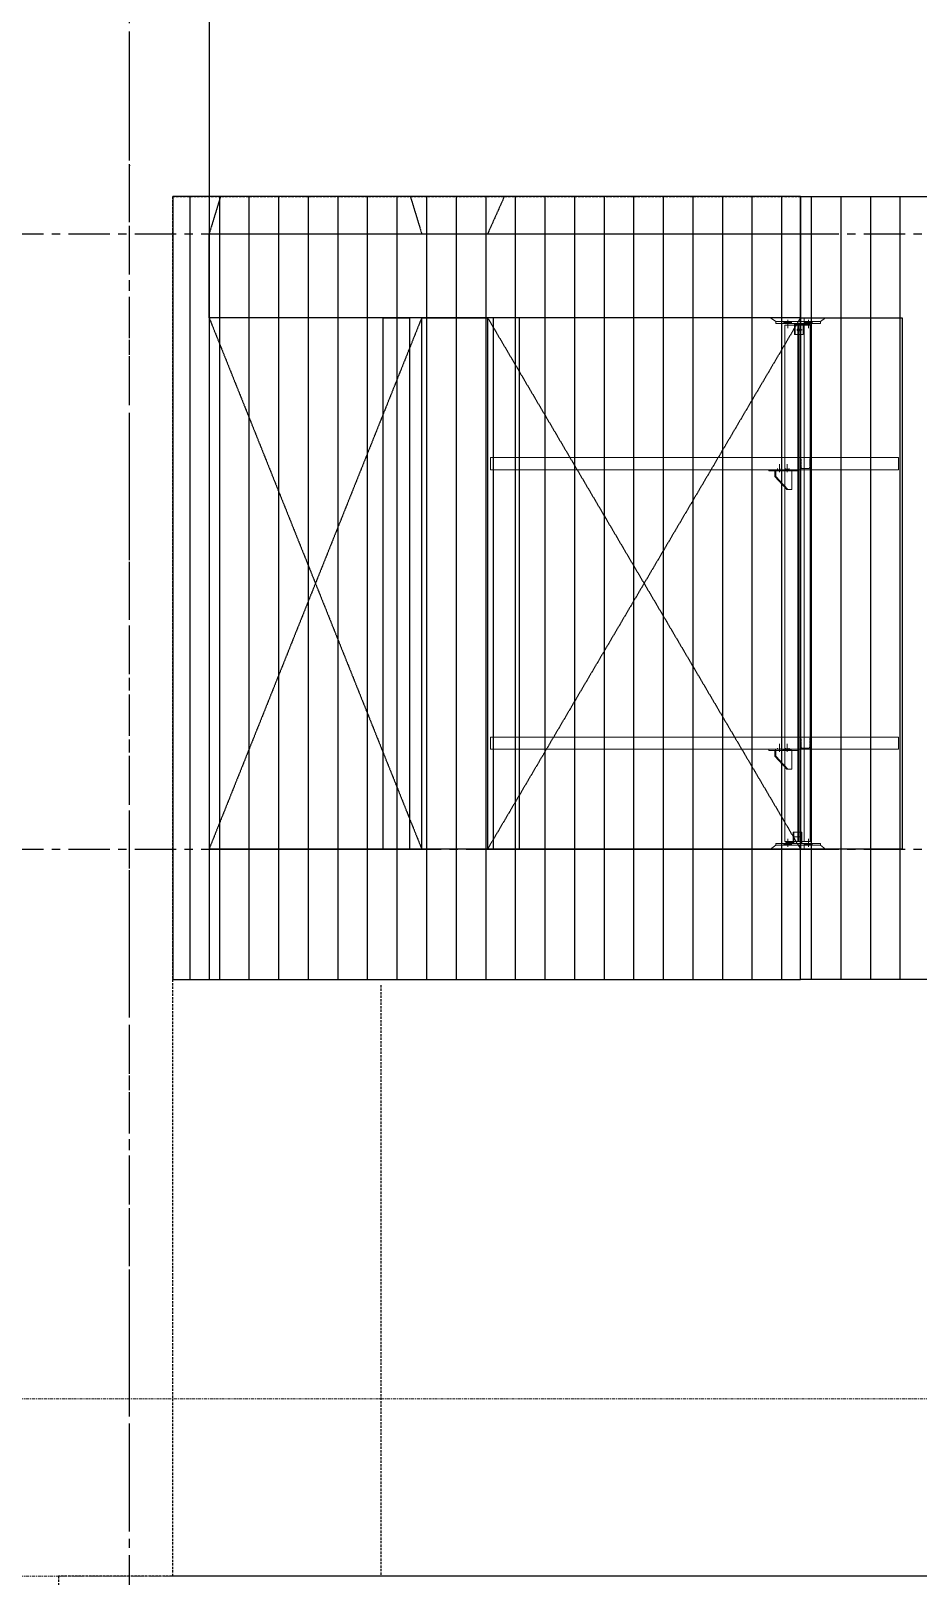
# Model space of a CAD drawing. Header units: millimetres. Extents: x 652554 to 1678317, y -308114 to 170803.
# Drawn here: x 785117 to 789877, y -98381 to -90092 of the extents above; entities that cross this region are included whole.
import ezdxf
from ezdxf.enums import TextEntityAlignment as Align

# ---------------------------------------------------------------- set-up
doc = ezdxf.new("R2010")
doc.units = ezdxf.units.MM
for name, pattern in [('CENTER', [50.8, 31.75, -6.35, 6.35, -6.35]), ('Centre', [31.75, 6.35, -4.7625, 15.875, -4.7625]), ('HIDDEN', [0.375, 0.25, -0.125]), ('TA_GL_000.70000', [1.925, 0.7, -0.175, 0.175, -0.175, 0.7]), ('XKITLINE00', [0]), ('XKITLINE02', [4, 2, -2])]:
    doc.linetypes.add(name, pattern=pattern)
for name, color, linetype in [('000 - 0_SYM_DWG_GRID-BUBBLE_MAIN_COLOR_1', 7, 'Continuous'), ('000 - 0_SYM_DWG_GRIDLINE_MAIN_COLOR_251', 7, 'Continuous'), ('000 - GRID', 7, 'CENTER'), ('DIM', 7, 'Continuous')]:
    doc.layers.add(name, color=color, linetype=linetype)
for name, color, linetype, lineweight in [('A-FLOR-LEVL', 7, 'Continuous', 9), ('Bolt', 7, 'Continuous', 0), ('Part', 7, 'Continuous', 0)]:
    doc.layers.add(name, color=color, linetype=linetype, lineweight=lineweight)
doc.styles.add('Arial', font='arial.ttf')
doc.styles.add('TA', font='', dxfattribs={"height": 4.5})
doc.styles.get('TA').set_extended_font_data('Cordia New')

# ---------------------------------------------------------------- blocks, each defined once
blk = doc.blocks.new('*A13542674')
at = {"layer": 'Part', "color": 7, "linetype": 'XKITLINE00', "lineweight": 0}
for p, q in [((3141.86535, 228.441476), (3141.86535, 228.541476)), ((3141.86535, 228.541476), (3144.256806, 228.541476)), ((3141.86535, 228.441476), (3144.256806, 228.441476)), ((3143.393598, 228.441476), (3143.393598, 228.541476)), ((3144.256806, 228.441476), (3144.256806, 228.541476))]:
    blk.add_line(p, q, dxfattribs=at)
blk = doc.blocks.new('*A13552675')
at = {"layer": 'Part', "color": 7, "linetype": 'XKITLINE02', "lineweight": 0}
for p, q in [((3142.789703, 229.141476), (3143.25604, 229.141476)), ((3142.789703, 229.141476), (3142.789703, 228.641476)), ((3142.824436, 229.141476), (3142.824436, 228.641476)), ((3143.25604, 229.141476), (3143.25604, 228.641476)), ((3143.25604, 228.541476), (3142.407641, 228.541476))]:
    blk.add_line(p, q, dxfattribs=at)
at = {"layer": 'Part', "color": 7, "linetype": 'XKITLINE00', "lineweight": 0}
for p, q in [((3142.407641, 228.541476), (3142.407641, 228.591476)), ((3142.407641, 228.591476), (3142.789703, 228.591476)), ((3142.789703, 228.641476), (3142.789703, 228.591476)), ((3142.824436, 228.641476), (3142.824436, 228.541476)), ((3143.25604, 228.641476), (3143.25604, 228.541476))]:
    blk.add_line(p, q, dxfattribs=at)
blk = doc.blocks.new('*A13562676')
at = {"layer": 'Part', "color": 7, "linetype": 'XKITLINE00', "lineweight": 0}
for p, q in [((3141.86535, 228.441476), (3141.58255, 228.241476)), ((3144.256806, 228.441476), (3141.86535, 228.441476)), ((3143.388662, 228.241476), (3143.393598, 228.441476)), ((3144.256806, 228.441476), (3144.539605, 228.241476))]:
    blk.add_line(p, q, dxfattribs=at)
at = {"layer": 'Part', "color": 7, "linetype": 'XKITLINE02', "lineweight": 0}
blk.add_line((3141.58255, 228.241476), (3144.539605, 228.241476), dxfattribs=at)
blk = doc.blocks.new('*A13572677')
at = {"layer": 'Part', "color": 7, "linetype": 'XKITLINE00', "lineweight": 0}
for p, q in [((3141.81813, 233.531476), (3141.859809, 233.531476)), ((3141.81813, 233.531476), (3141.81813, 233.231476)), ((3141.81813, 233.231476), (3141.859809, 233.231476)), ((3141.81813, 233.231476), (3142.465536, 232.531476)), ((3141.859809, 233.531476), (3141.859809, 233.231476)), ((3141.859809, 233.231476), (3142.507215, 232.531476)), ((3142.465536, 232.531476), (3142.722248, 232.531476))]:
    blk.add_line(p, q, dxfattribs=at)
at = {"layer": 'Part', "color": 7, "linetype": 'XKITLINE02', "lineweight": 0}
for p, q in [((3141.859809, 233.531476), (3142.723017, 233.531476)), ((3142.723017, 232.531476), (3142.723017, 233.531476)), ((3142.722248, 232.531476), (3142.723017, 232.531476))]:
    blk.add_line(p, q, dxfattribs=at)
blk = doc.blocks.new('*A13582678')
at = {"layer": 'Part', "color": 7, "linetype": 'XKITLINE00', "lineweight": 0}
for p, q in [((3141.49164, 233.531476), (3141.49164, 233.591476)), ((3143.049507, 233.531476), (3141.49164, 233.531476)), ((3142.186299, 233.531476), (3142.186299, 233.591476)), ((3143.049507, 233.531476), (3143.049507, 233.591476))]:
    blk.add_line(p, q, dxfattribs=at)
at = {"layer": 'Part', "color": 7, "linetype": 'XKITLINE02', "lineweight": 0}
blk.add_line((3143.049507, 233.591476), (3141.49164, 233.591476), dxfattribs=at)
blk = doc.blocks.new('*A13592679')
at = {"layer": 'Part', "color": 7, "linetype": 'XKITLINE00', "lineweight": 0}
for p, q in [((3143.192458, 234.241476), (3143.192458, 233.591476)), ((3143.192458, 234.241476), (3148.442634, 234.241476)), ((3148.442634, 234.241476), (3148.442634, 233.591476)), ((3143.192458, 233.591476), (3148.442634, 233.591476))]:
    blk.add_line(p, q, dxfattribs=at)
blk = doc.blocks.new('*A13912701')
at = {"layer": 'Bolt'}
blk.add_hatch(color=7, dxfattribs=at).paths.add_polyline_path([(3143.032, 228.898), (3143.033, 228.905), (3143.034, 228.912), (3143.035, 228.918), (3143.038, 228.924), (3143.04, 228.93), (3143.043, 228.936), (3143.046, 228.941), (3143.05, 228.946), (3143.054, 228.95), (3143.058, 228.953), (3143.063, 228.956), (3143.067, 228.958), (3143.072, 228.96), (3143.077, 228.961), (3143.082, 228.961), (3143.087, 228.961), (3143.092, 228.96), (3143.097, 228.958), (3143.101, 228.956), (3143.106, 228.953), (3143.11, 228.95), (3143.114, 228.946), (3143.118, 228.941), (3143.121, 228.936), (3143.124, 228.93), (3143.126, 228.924), (3143.128, 228.918), (3143.13, 228.912), (3143.131, 228.905), (3143.132, 228.898), (3143.132, 228.891), (3143.132, 228.885), (3143.131, 228.878), (3143.13, 228.871), (3143.128, 228.865), (3143.126, 228.858), (3143.124, 228.853), (3143.121, 228.847), (3143.118, 228.842), (3143.114, 228.837), (3143.11, 228.833), (3143.106, 228.83), (3143.101, 228.827), (3143.097, 228.824), (3143.092, 228.823), (3143.087, 228.822), (3143.082, 228.821), (3143.077, 228.822), (3143.072, 228.823), (3143.067, 228.824), (3143.063, 228.827), (3143.058, 228.83), (3143.054, 228.833), (3143.05, 228.837), (3143.046, 228.842), (3143.043, 228.847), (3143.04, 228.853), (3143.038, 228.858), (3143.035, 228.865), (3143.034, 228.871), (3143.033, 228.878), (3143.032, 228.885), (3143.032, 228.891)], flags=17)
at = {"layer": 'Bolt', "color": 7, "linetype": 'XKITLINE00', "lineweight": 0}
blk.add_line((3143.137, 228.891), (3142.839, 228.891), dxfattribs=at)
blk = doc.blocks.new('*A13922702')
at = {"layer": 'Bolt'}
for points in [[(3142.298, 228.441), (3142.298, 228.541), (3142.712, 228.541), (3142.712, 228.441)], [(3143.41, 228.441), (3143.41, 228.541), (3143.824, 228.541), (3143.824, 228.441)]]:
    blk.add_hatch(color=7, dxfattribs=at).paths.add_polyline_path(points, flags=17)
at = {"layer": 'Bolt', "color": 7, "linetype": 'XKITLINE00', "lineweight": 0}
for p, q in [((3142.505, 228.362), (3142.505, 228.791)), ((3143.617, 228.362), (3143.617, 228.791)), ((3142.298, 228.441), (3142.298, 228.541)), ((3142.712, 228.441), (3142.712, 228.541)), ((3143.41, 228.441), (3143.41, 228.541)), ((3143.824, 228.441), (3143.824, 228.541))]:
    blk.add_line(p, q, dxfattribs=at)
blk = doc.blocks.new('*A13932703')
at = {"layer": 'Bolt'}
for points in [[(3142.686, 233.591), (3142.686, 233.531), (3142.272, 233.531), (3142.272, 233.591)], [(3142.578, 233.651), (3142.578, 233.591), (3142.38, 233.591), (3142.38, 233.651)]]:
    blk.add_hatch(color=7, dxfattribs=at).paths.add_polyline_path(points, flags=17)
at = {"layer": 'Bolt', "color": 7, "linetype": 'XKITLINE02', "lineweight": 0}
for p, q in [((3142.062, 233.452), (3142.062, 233.881)), ((3141.855, 233.531), (3141.855, 233.591)), ((3141.963, 233.591), (3141.963, 233.651)), ((3142.161, 233.591), (3142.161, 233.651)), ((3142.269, 233.531), (3142.269, 233.591))]:
    blk.add_line(p, q, dxfattribs=at)
at = {"layer": 'Bolt', "color": 7, "linetype": 'XKITLINE00', "lineweight": 0}
for p, q in [((3142.479, 233.452), (3142.479, 233.881)), ((3142.272, 233.531), (3142.272, 233.591)), ((3142.38, 233.591), (3142.38, 233.651)), ((3142.578, 233.591), (3142.578, 233.651)), ((3142.686, 233.531), (3142.686, 233.591))]:
    blk.add_line(p, q, dxfattribs=at)
blk = doc.blocks.new('*A14092713')
at = {"layer": 'Part', "color": 7, "linetype": 'XKITLINE00', "lineweight": 0}
for p, q in [((3141.49164, 248.531476), (3141.49164, 248.591476)), ((3143.049507, 248.531476), (3141.49164, 248.531476)), ((3142.186299, 248.531476), (3142.186299, 248.591476)), ((3143.049507, 248.531476), (3143.049507, 248.591476))]:
    blk.add_line(p, q, dxfattribs=at)
at = {"layer": 'Part', "color": 7, "linetype": 'XKITLINE02', "lineweight": 0}
blk.add_line((3143.049507, 248.591476), (3141.49164, 248.591476), dxfattribs=at)
blk = doc.blocks.new('*A14102714')
at = {"layer": 'Part', "color": 7, "linetype": 'XKITLINE00', "lineweight": 0}
for p, q in [((3141.81813, 248.531476), (3141.859809, 248.531476)), ((3141.81813, 248.531476), (3141.81813, 248.231476)), ((3141.81813, 248.231476), (3141.859809, 248.231476)), ((3141.81813, 248.231476), (3142.465536, 247.531476)), ((3141.859809, 248.531476), (3141.859809, 248.231476)), ((3141.859809, 248.231476), (3142.507215, 247.531476)), ((3142.465536, 247.531476), (3142.722248, 247.531476))]:
    blk.add_line(p, q, dxfattribs=at)
at = {"layer": 'Part', "color": 7, "linetype": 'XKITLINE02', "lineweight": 0}
for p, q in [((3141.859809, 248.531476), (3142.723017, 248.531476)), ((3142.723017, 247.531476), (3142.723017, 248.531476)), ((3142.722248, 247.531476), (3142.723017, 247.531476))]:
    blk.add_line(p, q, dxfattribs=at)
blk = doc.blocks.new('*A14112715')
at = {"layer": 'Part', "color": 7, "linetype": 'XKITLINE00', "lineweight": 0}
for p, q in [((3143.192458, 249.241476), (3143.192458, 248.591476)), ((3143.192458, 249.241476), (3148.442634, 249.241476)), ((3148.442634, 249.241476), (3148.442634, 248.591476)), ((3143.192458, 248.591476), (3148.442634, 248.591476))]:
    blk.add_line(p, q, dxfattribs=at)
blk = doc.blocks.new('*A14122716')
at = {"layer": 'Part', "color": 7, "linetype": 'XKITLINE00', "lineweight": 0}
for p, q in [((3141.86535, 256.541476), (3144.256806, 256.541476)), ((3141.86535, 256.441476), (3141.86535, 256.541476)), ((3144.256806, 256.441476), (3141.86535, 256.441476)), ((3143.393598, 256.441476), (3143.393598, 256.541476)), ((3144.256806, 256.541476), (3144.256806, 256.441476))]:
    blk.add_line(p, q, dxfattribs=at)
blk = doc.blocks.new('*A14132717')
at = {"layer": 'Part', "color": 7, "linetype": 'XKITLINE00', "lineweight": 0}
for p, q in [((3142.866116, 256.441476), (3142.866116, 256.341476)), ((3142.900848, 256.391476), (3143.714514, 256.391476)), ((3142.900848, 256.391476), (3142.900848, 256.341476)), ((3143.282911, 256.391476), (3143.282911, 256.441476)), ((3143.332452, 255.841476), (3143.332452, 256.391476)), ((3143.714514, 256.391476), (3143.714514, 256.441476)), ((3143.106284, 255.841476), (3143.332452, 255.841476))]:
    blk.add_line(p, q, dxfattribs=at)
at = {"layer": 'Part', "color": 7, "linetype": 'XKITLINE02', "lineweight": 0}
for p, q in [((3143.714514, 256.441476), (3142.866116, 256.441476)), ((3142.866116, 256.341476), (3142.866116, 255.841476)), ((3142.900848, 256.341476), (3142.900848, 255.841476)), ((3142.866116, 255.841476), (3143.106284, 255.841476))]:
    blk.add_line(p, q, dxfattribs=at)
blk = doc.blocks.new('*A14142718')
at = {"layer": 'Part', "color": 7, "linetype": 'XKITLINE00', "lineweight": 0}
for p, q in [((3141.58255, 256.741476), (3141.86535, 256.541476)), ((3141.86535, 256.541476), (3144.256806, 256.541476)), ((3143.393598, 256.541476), (3143.388662, 256.741476)), ((3144.256806, 256.541476), (3144.539605, 256.741476))]:
    blk.add_line(p, q, dxfattribs=at)
at = {"layer": 'Part', "color": 7, "linetype": 'XKITLINE02', "lineweight": 0}
blk.add_line((3144.539605, 256.741476), (3141.58255, 256.741476), dxfattribs=at)
blk = doc.blocks.new('*A14172719')
at = {"layer": 'Part', "color": 7, "linetype": 'XKITLINE00', "lineweight": 0}
for p, q in [((3142.354079, 256.341476), (3143.106284, 256.341476)), ((3142.354079, 256.341476), (3142.354079, 249.241476)), ((3143.048737, 256.341476), (3143.048737, 249.241476)), ((3143.106284, 256.341476), (3143.106284, 249.241476)), ((3143.332452, 256.341476), (3143.768077, 256.341476)), ((3143.38404, 256.341476), (3143.38404, 249.241476)), ((3143.71053, 256.341476), (3143.71053, 249.241476)), ((3143.768077, 256.341476), (3143.768077, 249.241476)), ((3143.048737, 248.591476), (3143.048737, 234.241476)), ((3143.106284, 248.591476), (3143.106284, 234.241476)), ((3143.38404, 248.591476), (3143.38404, 234.241476)), ((3143.71053, 248.591476), (3143.71053, 234.241476)), ((3143.768077, 248.591476), (3143.768077, 234.241476)), ((3142.354079, 247.651987), (3142.354079, 234.241476)), ((3143.048737, 233.591476), (3143.048737, 228.641476)), ((3143.106284, 233.591476), (3143.106284, 228.641476)), ((3143.38404, 233.591476), (3143.38404, 228.641476)), ((3143.71053, 233.591476), (3143.71053, 228.641476)), ((3143.768077, 233.591476), (3143.768077, 228.641476)), ((3142.354079, 232.651987), (3142.354079, 228.641476)), ((3143.768077, 228.641476), (3142.354079, 228.641476))]:
    blk.add_line(p, q, dxfattribs=at)
at = {"layer": 'Part', "color": 7, "linetype": 'XKITLINE02', "lineweight": 0}
for p, q in [((3143.106284, 256.341476), (3143.332452, 256.341476)), ((3142.354079, 249.241476), (3142.354079, 247.651987)), ((3143.048737, 249.241476), (3143.048737, 248.591476)), ((3143.106284, 249.241476), (3143.106284, 248.591476)), ((3143.38404, 249.241476), (3143.38404, 248.591476)), ((3143.71053, 249.241476), (3143.71053, 248.591476)), ((3143.768077, 249.241476), (3143.768077, 248.591476)), ((3142.354079, 234.241476), (3142.354079, 232.651987)), ((3143.048737, 234.241476), (3143.048737, 233.591476)), ((3143.106284, 234.241476), (3143.106284, 233.591476)), ((3143.38404, 234.241476), (3143.38404, 233.591476)), ((3143.71053, 234.241476), (3143.71053, 233.591476)), ((3143.768077, 234.241476), (3143.768077, 233.591476))]:
    blk.add_line(p, q, dxfattribs=at)
blk = doc.blocks.new('*A14182720')
at = {"layer": 'Bolt'}
for points in [[(3142.686, 248.591), (3142.686, 248.531), (3142.272, 248.531), (3142.272, 248.591)], [(3142.578, 248.651), (3142.578, 248.591), (3142.38, 248.591), (3142.38, 248.651)]]:
    blk.add_hatch(color=7, dxfattribs=at).paths.add_polyline_path(points, flags=17)
at = {"layer": 'Bolt', "color": 7, "linetype": 'XKITLINE02', "lineweight": 0}
for p, q in [((3142.062, 248.452), (3142.062, 248.881)), ((3141.855, 248.531), (3141.855, 248.591)), ((3141.963, 248.591), (3141.963, 248.651)), ((3142.161, 248.591), (3142.161, 248.651)), ((3142.269, 248.531), (3142.269, 248.591))]:
    blk.add_line(p, q, dxfattribs=at)
at = {"layer": 'Bolt', "color": 7, "linetype": 'XKITLINE00', "lineweight": 0}
for p, q in [((3142.479, 248.452), (3142.479, 248.881)), ((3142.272, 248.531), (3142.272, 248.591)), ((3142.38, 248.591), (3142.38, 248.651)), ((3142.578, 248.591), (3142.578, 248.651)), ((3142.686, 248.531), (3142.686, 248.591))]:
    blk.add_line(p, q, dxfattribs=at)
blk = doc.blocks.new('*A14202721')
at = {"layer": 'Bolt'}
blk.add_hatch(color=7, dxfattribs=at).paths.add_polyline_path([(3143.226, 256.027), (3143.207, 256.021), (3143.027, 256.021), (3143.007, 256.027), (3142.991, 256.042), (3142.98, 256.065), (3142.976, 256.091), (3142.98, 256.118), (3142.991, 256.141), (3143.007, 256.156), (3143.027, 256.161), (3143.207, 256.161), (3143.226, 256.156), (3143.242, 256.141), (3143.253, 256.118), (3143.257, 256.091), (3143.253, 256.065), (3143.242, 256.042)], flags=17)
at = {"layer": 'Bolt', "color": 7, "linetype": 'XKITLINE00', "lineweight": 0}
blk.add_line((3142.985, 256.091), (3143.283, 256.091), dxfattribs=at)
blk = doc.blocks.new('*A14212722')
at = {"layer": 'Bolt'}
for points in [[(3142.298, 256.441), (3142.298, 256.541), (3142.712, 256.541), (3142.712, 256.441)], [(3143.41, 256.441), (3143.41, 256.541), (3143.824, 256.541), (3143.824, 256.441)]]:
    blk.add_hatch(color=7, dxfattribs=at).paths.add_polyline_path(points, flags=17)
at = {"layer": 'Bolt', "color": 7, "linetype": 'XKITLINE00', "lineweight": 0}
for p, q in [((3142.298, 256.541), (3142.298, 256.441)), ((3142.505, 256.621), (3142.505, 256.191)), ((3142.712, 256.541), (3142.712, 256.441)), ((3143.41, 256.541), (3143.41, 256.441)), ((3143.617, 256.621), (3143.617, 256.191)), ((3143.824, 256.541), (3143.824, 256.441))]:
    blk.add_line(p, q, dxfattribs=at)
blk = doc.blocks.new('*U6650')
at = {"layer": '000 - 0_SYM_DWG_GRIDLINE_MAIN_COLOR_251', "color": 7, "linetype": 'ByBlock', "ltscale": 5}
blk.add_line((10, 0), (-189.33, 0), dxfattribs=at)
at = {"layer": '000 - 0_SYM_DWG_GRIDLINE_MAIN_COLOR_251', "color": 7}
blk.add_point((-179.33, 0), dxfattribs=at)
at = {"color": 7, "style": 'TA', "flags": 1}
blk.add_attdef('LOCATION', (6, -6), '', height=4.5, rotation=270, dxfattribs=at)
at = {"layer": '000 - 0_SYM_DWG_GRID-BUBBLE_MAIN_COLOR_1', "color": 7, "style": 'Arial'}
blk.add_attdef('GRID-HEAD', text='', height=4, rotation=90, dxfattribs=at).set_placement((30, 0), align=Align.MIDDLE_CENTER)

msp = doc.modelspace()

# ---------------------------------------------------------------- hatches: boundary and pattern name
h = msp.add_hatch()
h.set_pattern_fill('ANSI31', scale=50, angle=45)
h.set_pattern_definition([(90, (0, 4200), (-158.75, 0), [])])
h.paths.add_polyline_path([(793586.3432, -90981.0186), (785878.3432, -90981.0186), (785878.3432, -95181.0181), (793586.3432, -95181.0181)])

# ---------------------------------------------------------------- linework, layer by layer
at = {"color": 7, "linetype": 'CENTER', "ltscale": 7}
msp.add_line((785646.3441, -101341.5789), (785646.3441, -83981.5804), dxfattribs=at)
at = {"color": 7}
for p, q in [((786073.3476, -87435.8984), (786073.1917, -94481.019)), ((789246.3441, -90981.019), (789246.3441, -94481.019))]:
    msp.add_line(p, q, dxfattribs=at)
at = {"color": 7, "linetype": 'HIDDEN', "ltscale": 10}
for p, q in [((786134.259, -90981.019), (786073.3476, -91181.019)), ((787153.0395, -90981.019), (787213.9509, -91181.019)), ((787657.1039, -90981.019), (787567.446, -91181.019)), ((787213.9509, -91631.019), (786073.1917, -94481.019)), ((786073.3476, -91631.019), (787213.9509, -94481.019)), ((789246.3465, -91631.019), (787567.446, -94481.019)), ((787567.446, -91631.019), (789246.3465, -94481.019))]:
    msp.add_line(p, q, dxfattribs=at)
at = {"color": 7}
for points in [[(789246.3465, -90981.0185), (785878.3441, -90981.0195), (785878.3441, -95181.019), (789246.3465, -95181.018)], [(789246.3465, -90981.0185), (793586.3441, -90981.0195), (793586.3441, -95181.019), (789246.3465, -95181.018)], [(786073.3476, -91181.019), (789246.3465, -91181.019), (789246.3465, -91631.019), (786073.3476, -91631.019)], [(787006.4971, -91631.019), (787147.8974, -91631.019), (787147.8974, -94481.019), (787006.4971, -94481.019)], [(787213.9509, -91631.019), (787567.446, -91631.019), (787567.446, -94481.019), (787213.9509, -94481.019)], [(787597.1568, -94481.019), (787738.5571, -94481.019), (787738.5571, -91631.019), (787597.1568, -91631.019)], [(789246.3465, -94481.019), (786073.1917, -94481.019), (786073.1917, -95181.018), (789246.3465, -95181.018)]]:
    msp.add_lwpolyline(points, close=True, dxfattribs=at)
at = {"color": 7, "linetype": 'CENTER', "ltscale": 7}
for points in [[(778917.7864, -91181.019), (798104.5338, -91181.019)], [(778917.7864, -94481.019), (803576.2581, -94481.019)]]:
    msp.add_lwpolyline(points, dxfattribs=at)
at = {"color": 7, "linetype": 'HIDDEN', "ltscale": 10}
msp.add_lwpolyline([(786073.1917, -94481.019), (787213.9509, -94481.019), (787213.9509, -91631.019), (786073.1917, -91631.019)], close=True, dxfattribs=at)
for points in [[(789246.3465, -91631.019), (787567.446, -91631.019), (787567.446, -94481.019), (789246.3441, -94481.019)], [(789246.3441, -91631.019), (789791.3441, -91631.019), (789791.8075, -94481.019), (789246.3465, -94481.019)]]:
    msp.add_lwpolyline(points, dxfattribs=at)
at = {"layer": 'A-FLOR-LEVL', "color": 7, "linetype": 'Centre'}
for p, q in [((780223.4846, -97431.019), (802922.1225, -97431.019)), ((780223.4846, -98381.019), (802214.8206, -98381.019))]:
    msp.add_line(p, q, dxfattribs=at)
at = {"layer": 'DIM', "color": 7, "linetype": 'HIDDEN', "ltscale": 50}
for p, q in [((786995.3832, -95211.018), (786995.3832, -98380.8075)), ((793316.3465, -98381.019), (785264.3465, -98381.019)), ((785264.3465, -98381.019), (785264.3465, -99710.1561))]:
    msp.add_line(p, q, dxfattribs=at)
msp.add_lwpolyline([(785878.1908, -90981.0186), (793586.3432, -90981.0186), (793586.3441, -98381.019), (785878.1917, -98381.019)], close=True, dxfattribs=at)
at = {"layer": 'Part', "color": 7, "linetype": 'XKITLINE00', "lineweight": 0}
for p, q in [((787582.5218, -92381.019), (789246.3314, -92381.019)), ((787582.5218, -92381.019), (787582.5218, -92446.019)), ((789246.3314, -92446.019), (789246.3314, -92381.019)), ((787582.5218, -92446.019), (789246.3314, -92446.019)), ((787582.5218, -93881.019), (789246.3314, -93881.019)), ((787582.5218, -93881.019), (787582.5218, -93946.019)), ((789246.3314, -93946.019), (789246.3314, -93881.019)), ((787582.5218, -93946.019), (789246.3314, -93946.019))]:
    msp.add_line(p, q, dxfattribs=at)
at = {"layer": 'Part', "color": 7, "linetype": 'XKITLINE02', "lineweight": 0}
for p, q in [((789246.3314, -92381.019), (789299.3868, -92381.019)), ((789248.5199, -92381.019), (789250.7111, -92440.019)), ((789295.007, -92440.019), (789297.1982, -92381.019)), ((789299.3868, -92446.019), (789299.3868, -92381.019)), ((789246.3314, -92446.019), (789299.3868, -92446.019)), ((789250.7111, -92440.019), (789295.007, -92440.019)), ((789246.3314, -93881.019), (789299.3868, -93881.019)), ((789248.5199, -93881.019), (789250.7111, -93940.019)), ((789295.007, -93940.019), (789297.1982, -93881.019)), ((789299.3868, -93946.019), (789299.3868, -93881.019)), ((789246.3314, -93946.019), (789299.3868, -93946.019)), ((789250.7111, -93940.019), (789295.007, -93940.019))]:
    msp.add_line(p, q, dxfattribs=at)

# ---------------------------------------------------------------- block references
at = {"color": 7, "lineweight": 0, "xscale": 100, "yscale": 100, "zscale": 100}
for name in ['*A14142718', '*A14122716', '*A14212722', '*A14172719', '*A14132717', '*A14202721', '*A14182720', '*A14112715', '*A14092713', '*A14102714', '*A13592679', '*A13582678', '*A13572677', '*A13932703', '*A13552675', '*A13562676', '*A13542674', '*A13922702', '*A13912701']:
    msp.add_blockref(name, (474927.0856, -117305.1666), dxfattribs=at)
at = {"layer": '000 - GRID', "color": 7, "linetype": 'TA_GL_000.70000', "xscale": 50, "yscale": 50, "zscale": 50, "rotation": 270}
msp.add_blockref('*U6650', (785646.3441, -99781.019), dxfattribs=at)

doc.saveas('drawing.dxf')
